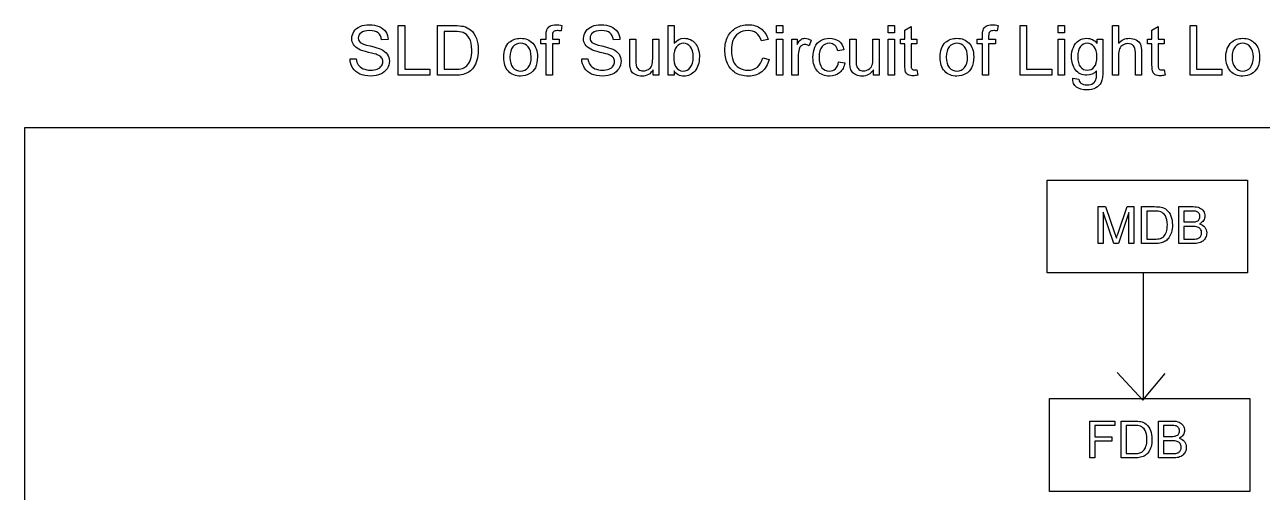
# Model space of a CAD drawing. Header units: millimetres. Extents: x 15 to 286, y 44 to 202.
# Drawn here: x 14.8 to 162.5, y 146.4 to 202.3 of the extents above; entities that cross this region are included whole.
import ezdxf

# ---------------------------------------------------------------- set-up
doc = ezdxf.new("R2010")
doc.units = ezdxf.units.MM
doc.layers.get('0').update_dxf_attribs({"linetype": 'CONTINUOUS'})

msp = doc.modelspace()

# ---------------------------------------------------------------- linework, layer by layer
at = {"color": 0}
for p, q in [((59.3729, 196.251), (59.3729, 202.176)), ((59.3729, 202.176), (60.1486, 202.176)), ((60.1486, 202.176), (60.1486, 196.956)), ((64.0652, 196.251), (64.0652, 202.176)), ((64.0652, 202.176), (66.0922, 202.176)), ((66.0894, 201.471), (64.8395, 201.471)), ((64.8395, 201.471), (64.8395, 196.956)), ((77.0269, 200.553), (77.0269, 201.009)), ((77.7667, 200.933), (77.7667, 200.553)), ((78.9122, 202.205), (78.8031, 201.538)), ((91.5818, 196.251), (91.5818, 202.176)), ((91.5818, 202.176), (92.3216, 202.176)), ((92.3216, 202.176), (92.3216, 200.08)), ((104.528, 201.329), (104.528, 202.176)), ((104.528, 202.176), (105.268, 202.176)), ((105.268, 201.329), (104.528, 201.329)), ((105.268, 202.176), (105.268, 201.329)), ((117.864, 201.329), (117.864, 202.176)), ((117.864, 202.176), (118.604, 202.176)), ((118.604, 201.329), (117.864, 201.329)), ((118.604, 202.176), (118.604, 201.329)), ((119.838, 201.618), (120.578, 202.055)), ((119.838, 200.553), (119.838, 201.618)), ((120.578, 202.055), (120.578, 200.553)), ((129.096, 200.553), (129.096, 201.009)), ((129.836, 200.933), (129.836, 200.553)), ((130.983, 202.205), (130.872, 201.538)), ((133.597, 196.251), (133.597, 202.176)), ((133.597, 202.176), (134.372, 202.176)), ((134.372, 202.176), (134.372, 196.956)), ((138.148, 201.329), (138.148, 202.176)), ((138.148, 202.176), (138.888, 202.176)), ((138.888, 201.329), (138.148, 201.329)), ((138.888, 202.176), (138.888, 201.329)), ((144.603, 196.251), (144.603, 202.176)), ((144.603, 202.176), (145.344, 202.176)), ((145.344, 202.176), (145.344, 200.061)), ((149.331, 201.618), (150.071, 202.055)), ((149.331, 200.553), (149.331, 201.618)), ((150.071, 202.055), (150.071, 200.553)), ((153.881, 196.251), (153.881, 202.176)), ((153.881, 202.176), (154.657, 202.176)), ((154.657, 202.176), (154.657, 196.956)), ((58.1723, 200.518), (57.3966, 200.483)), ((76.3916, 199.989), (76.3916, 200.553)), ((76.3916, 200.553), (77.0269, 200.553)), ((77.0269, 199.989), (76.3916, 199.989)), ((77.0269, 196.251), (77.0269, 199.989)), ((77.7667, 200.553), (78.5784, 200.553)), ((78.5784, 199.989), (77.7667, 199.989)), ((77.7667, 199.989), (77.7667, 196.251)), ((78.5784, 200.553), (78.5784, 199.989)), ((85.8298, 200.518), (85.054, 200.483)), ((86.9957, 197.882), (86.9957, 200.553)), ((86.9957, 200.553), (87.7355, 200.553)), ((87.7355, 200.553), (87.7355, 198.166)), ((89.746, 198.246), (89.746, 200.553)), ((89.746, 200.553), (90.4861, 200.553)), ((90.4861, 200.553), (90.4861, 196.251)), ((103.504, 200.535), (102.727, 200.356)), ((104.528, 196.251), (104.528, 200.553)), ((104.528, 200.553), (105.268, 200.553)), ((105.268, 200.553), (105.268, 196.251)), ((106.363, 196.251), (106.363, 200.553)), ((106.363, 200.553), (106.998, 200.553)), ((106.998, 200.553), (106.998, 199.922)), ((108.654, 200.419), (108.405, 199.748)), ((113.278, 197.882), (113.278, 200.553)), ((113.278, 200.553), (114.017, 200.553)), ((114.017, 200.553), (114.017, 198.166)), ((116.028, 198.246), (116.028, 200.553)), ((116.028, 200.553), (116.768, 200.553)), ((116.768, 200.553), (116.768, 196.251)), ((117.864, 196.251), (117.864, 200.553)), ((117.864, 200.553), (118.604, 200.553)), ((118.604, 200.553), (118.604, 196.251)), ((119.309, 199.989), (119.309, 200.553)), ((119.309, 200.553), (119.838, 200.553)), ((119.838, 199.989), (119.309, 199.989)), ((119.838, 197.503), (119.838, 199.989)), ((120.578, 200.553), (121.284, 200.553)), ((121.284, 199.989), (120.578, 199.989)), ((120.578, 199.989), (120.578, 197.48)), ((121.284, 200.553), (121.284, 199.989)), ((128.461, 199.989), (128.461, 200.553)), ((128.461, 200.553), (129.096, 200.553)), ((129.096, 199.989), (128.461, 199.989)), ((129.096, 196.251), (129.096, 199.989)), ((129.836, 200.553), (130.648, 200.553)), ((130.648, 199.989), (129.836, 199.989)), ((129.836, 199.989), (129.836, 196.251)), ((130.648, 200.553), (130.648, 199.989)), ((138.148, 196.251), (138.148, 200.553)), ((138.148, 200.553), (138.888, 200.553)), ((138.888, 200.553), (138.888, 196.251)), ((142.794, 200.024), (142.794, 200.553)), ((142.794, 200.553), (143.463, 200.553)), ((143.463, 200.553), (143.463, 196.824)), ((148.802, 199.989), (148.802, 200.553)), ((148.802, 200.553), (149.331, 200.553)), ((149.331, 199.989), (148.802, 199.989)), ((149.331, 197.503), (149.331, 199.989)), ((150.071, 200.553), (150.777, 200.553)), ((150.777, 199.989), (150.071, 199.989)), ((150.071, 199.989), (150.071, 197.48)), ((150.777, 200.553), (150.777, 199.989)), ((53.6222, 198.189), (54.3638, 198.225)), ((71.9667, 198.402), (71.9667, 198.402)), ((81.2793, 198.189), (82.0208, 198.225)), ((102.869, 198.338), (103.645, 198.143)), ((107.104, 198.516), (107.104, 196.251)), ((112.571, 199.283), (111.829, 199.178)), ((124.037, 198.402), (124.037, 198.402)), ((145.344, 198.606), (145.344, 196.251)), ((147.355, 196.251), (147.355, 198.978)), ((148.095, 198.983), (148.095, 196.251)), ((158.151, 198.402), (158.151, 198.402)), ((60.1486, 196.956), (63.1458, 196.956)), ((63.1458, 196.956), (63.1458, 196.251)), ((64.8395, 196.956), (66.1088, 196.956)), ((89.8165, 196.251), (89.8165, 196.882)), ((92.2874, 196.781), (92.2874, 196.251)), ((111.935, 197.837), (112.677, 197.731)), ((116.098, 196.251), (116.098, 196.882)), ((121.284, 196.891), (121.39, 196.246)), ((134.372, 196.956), (137.371, 196.956)), ((137.371, 196.956), (137.371, 196.251)), ((150.777, 196.891), (150.883, 196.246)), ((154.657, 196.956), (157.656, 196.956)), ((157.656, 196.956), (157.656, 196.251)), ((63.1458, 196.251), (59.3729, 196.251)), ((66.1885, 196.251), (64.0652, 196.251)), ((77.7667, 196.251), (77.0269, 196.251)), ((90.4861, 196.251), (89.8165, 196.251)), ((92.2874, 196.251), (91.5818, 196.251)), ((105.268, 196.251), (104.528, 196.251)), ((107.104, 196.251), (106.363, 196.251)), ((116.768, 196.251), (116.098, 196.251)), ((118.604, 196.251), (117.864, 196.251)), ((129.836, 196.251), (129.096, 196.251)), ((137.371, 196.251), (133.597, 196.251)), ((138.888, 196.251), (138.148, 196.251)), ((139.865, 195.898), (140.607, 195.792)), ((139.865, 195.898), (139.865, 195.898)), ((145.344, 196.251), (144.603, 196.251)), ((148.095, 196.251), (147.355, 196.251)), ((157.656, 196.251), (153.881, 196.251)), ((14.8029, 189.992), (286.243, 189.992)), ((14.8029, 44.4073), (14.8029, 189.992)), ((136.808, 183.727), (160.726, 183.727)), ((136.808, 172.635), (136.808, 183.727)), ((160.726, 183.727), (160.726, 172.635)), ((142.911, 176.142), (142.911, 180.552)), ((142.911, 180.552), (143.786, 180.552)), ((143.786, 180.552), (144.862, 177.44)), ((145.314, 177.494), (146.37, 180.552)), ((146.37, 180.552), (147.179, 180.552)), ((147.179, 180.552), (147.179, 176.142)), ((148.096, 176.142), (148.096, 180.552)), ((148.096, 180.552), (149.625, 180.552)), ((152.54, 176.142), (152.54, 180.552)), ((152.54, 180.552), (154.189, 180.552)), ((144.791, 176.142), (143.51, 179.881)), ((143.51, 179.881), (143.51, 176.142)), ((146.579, 179.846), (145.316, 176.142)), ((146.579, 176.142), (146.579, 179.846)), ((149.626, 180.023), (148.696, 180.023)), ((148.696, 180.023), (148.696, 176.671)), ((153.998, 180.023), (153.142, 180.023)), ((153.142, 180.023), (153.142, 178.718)), ((153.142, 178.718), (154.069, 178.718)), ((154.134, 178.189), (153.142, 178.189)), ((153.142, 178.189), (153.142, 176.671)), ((143.51, 176.142), (142.911, 176.142)), ((145.316, 176.142), (144.791, 176.142)), ((147.179, 176.142), (146.579, 176.142)), ((149.698, 176.142), (148.096, 176.142)), ((148.696, 176.671), (149.641, 176.671)), ((154.216, 176.142), (152.54, 176.142)), ((153.142, 176.671), (154.226, 176.671)), ((160.726, 172.635), (136.808, 172.635)), ((137.104, 157.649), (161.022, 157.649)), ((137.104, 146.516), (137.104, 157.649)), ((161.022, 157.649), (161.022, 146.516)), ((141.923, 150.53), (141.923, 154.94)), ((141.923, 154.94), (144.885, 154.94)), ((144.885, 154.41), (142.522, 154.41)), ((142.522, 154.41), (142.522, 153.07)), ((144.885, 154.94), (144.885, 154.41)), ((145.661, 150.53), (145.661, 154.94)), ((145.661, 154.94), (147.191, 154.94)), ((147.191, 154.41), (146.262, 154.41)), ((146.262, 154.41), (146.262, 151.059)), ((150.107, 150.53), (150.107, 154.94)), ((150.107, 154.94), (151.755, 154.94)), ((151.564, 154.41), (150.706, 154.41)), ((150.706, 154.41), (150.706, 153.106)), ((142.522, 153.07), (144.533, 153.07)), ((144.533, 152.54), (142.522, 152.54)), ((142.522, 152.54), (142.522, 150.53)), ((144.533, 153.07), (144.533, 152.54)), ((150.706, 153.106), (151.634, 153.106)), ((151.699, 152.576), (150.706, 152.576)), ((150.706, 152.576), (150.706, 151.059)), ((146.262, 151.059), (147.206, 151.059)), ((150.706, 151.059), (151.792, 151.059)), ((142.522, 150.53), (141.923, 150.53)), ((147.263, 150.53), (145.661, 150.53)), ((151.781, 150.53), (150.107, 150.53)), ((161.022, 146.516), (137.104, 146.516))]:
    msp.add_line(p, q, dxfattribs=at)
at = {"color": 40}
for p, q in [((148.28, 172.721), (148.28, 157.692)), ((145.189, 160.74), (148.237, 157.438)), ((148.237, 157.438), (150.905, 160.613))]:
    msp.add_line(p, q, dxfattribs=at)
at = {"color": 0}
for points in [[(53.8346, 200.642), (53.8346, 200.948), (53.92, 201.223), (54.0907, 201.484)], [(54.0907, 201.484), (54.2576, 201.753), (54.5112, 201.943), (54.8375, 202.078)], [(54.9328, 201.315), (54.7165, 201.147), (54.6104, 200.933), (54.6104, 200.688)], [(54.8375, 202.078), (55.16, 202.223), (55.5308, 202.282), (55.9319, 202.282)], [(55.9622, 201.577), (55.4881, 201.577), (55.1476, 201.488), (54.9328, 201.315)], [(55.9319, 202.282), (56.3672, 202.282), (56.7626, 202.21), (57.1003, 202.07)], [(56.9888, 201.3), (56.7517, 201.494), (56.4141, 201.577), (55.9622, 201.577)], [(57.3966, 200.483), (57.3444, 200.843), (57.2202, 201.115), (56.9888, 201.3)], [(57.1003, 202.07), (57.4312, 201.929), (57.6972, 201.722), (57.8788, 201.447)], [(57.8788, 201.447), (58.0528, 201.181), (58.1586, 200.864), (58.1723, 200.518)], [(67.1065, 201.349), (66.8927, 201.435), (66.5565, 201.471), (66.0894, 201.471)], [(66.0922, 202.176), (66.5441, 202.176), (66.8997, 202.147), (67.1407, 202.091)], [(67.849, 200.682), (67.6423, 201.018), (67.3985, 201.236), (67.1065, 201.349)], [(67.1407, 202.091), (67.4758, 202.017), (67.7651, 201.871), (68.0036, 201.666)], [(68.0036, 201.666), (68.3066, 201.409), (68.5465, 201.064), (68.7007, 200.653)], [(77.0269, 201.009), (77.0213, 201.297), (77.0516, 201.509), (77.1052, 201.648)], [(77.1052, 201.648), (77.1687, 201.848), (77.3024, 201.99), (77.4831, 202.106)], [(77.4831, 202.106), (77.6594, 202.223), (77.9127, 202.282), (78.2313, 202.282)], [(77.9032, 201.44), (77.8083, 201.36), (77.7667, 201.181), (77.7667, 200.933)], [(78.3731, 201.577), (78.1445, 201.577), (77.9956, 201.531), (77.9032, 201.44)], [(78.2313, 202.282), (78.4296, 202.282), (78.6638, 202.256), (78.9122, 202.205)], [(78.8031, 201.538), (78.6419, 201.564), (78.5082, 201.577), (78.3731, 201.577)], [(81.4917, 200.642), (81.4917, 200.948), (81.577, 201.223), (81.7481, 201.484)], [(81.7481, 201.484), (81.9161, 201.753), (82.1683, 201.943), (82.4964, 202.078)], [(82.5913, 201.315), (82.3736, 201.147), (82.2674, 200.933), (82.2674, 200.688)], [(82.4964, 202.078), (82.8188, 202.223), (83.1882, 202.282), (83.5889, 202.282)], [(83.6207, 201.577), (83.1455, 201.577), (82.8065, 201.488), (82.5913, 201.315)], [(83.5889, 202.282), (84.026, 202.282), (84.4215, 202.21), (84.7577, 202.07)], [(84.6459, 201.3), (84.4102, 201.494), (84.0726, 201.577), (83.6207, 201.577)], [(85.054, 200.483), (85.0029, 200.843), (84.8776, 201.115), (84.6459, 201.3)], [(84.7577, 202.07), (85.0882, 201.929), (85.3556, 201.722), (85.5377, 201.447)], [(85.5377, 201.447), (85.7112, 201.181), (85.816, 200.864), (85.8298, 200.518)], [(98.3548, 199.257), (98.3548, 199.885), (98.4733, 200.415), (98.709, 200.875)], [(98.709, 200.875), (98.9446, 201.345), (99.2822, 201.684), (99.7176, 201.924)], [(99.9698, 201.253), (99.6516, 201.039), (99.4435, 200.749), (99.3179, 200.385)], [(99.7176, 201.924), (100.146, 202.164), (100.634, 202.282), (101.158, 202.282)], [(101.126, 201.577), (100.657, 201.577), (100.28, 201.468), (99.9698, 201.253)], [(102.124, 201.284), (101.849, 201.483), (101.526, 201.577), (101.126, 201.577)], [(101.158, 202.282), (101.746, 202.282), (102.252, 202.129), (102.657, 201.823)], [(102.727, 200.356), (102.577, 200.788), (102.387, 201.09), (102.124, 201.284)], [(102.657, 201.823), (103.051, 201.517), (103.344, 201.088), (103.504, 200.535)], [(129.096, 201.009), (129.092, 201.297), (129.122, 201.509), (129.175, 201.648)], [(129.175, 201.648), (129.239, 201.848), (129.373, 201.99), (129.553, 202.106)], [(129.553, 202.106), (129.728, 202.223), (129.983, 202.282), (130.302, 202.282)], [(129.974, 201.44), (129.879, 201.36), (129.836, 201.181), (129.836, 200.933)], [(130.444, 201.577), (130.215, 201.577), (130.066, 201.531), (129.974, 201.44)], [(130.302, 202.282), (130.5, 202.282), (130.733, 202.256), (130.983, 202.205)], [(130.872, 201.538), (130.712, 201.564), (130.579, 201.577), (130.444, 201.577)], [(54.0452, 199.902), (53.8925, 200.128), (53.8346, 200.37), (53.8346, 200.642)], [(54.6862, 199.348), (54.398, 199.5), (54.186, 199.682), (54.0452, 199.902)], [(54.6104, 200.688), (54.6104, 200.478), (54.6862, 200.301), (54.8375, 200.164)], [(54.8375, 200.164), (54.9822, 200.028), (55.3791, 199.886), (56.013, 199.741)], [(56.013, 199.741), (56.6374, 199.598), (57.0798, 199.473), (57.314, 199.365)], [(68.1549, 199.257), (68.144, 199.885), (68.053, 200.35), (67.849, 200.682)], [(68.7007, 200.653), (68.8495, 200.245), (68.9321, 199.774), (68.9321, 199.245)], [(71.9667, 198.402), (71.9667, 199.201), (72.1886, 199.795), (72.6295, 200.18)], [(72.6295, 200.18), (72.989, 200.506), (73.448, 200.659), (73.9786, 200.659)], [(73.0677, 199.648), (72.8253, 199.382), (72.7082, 198.959), (72.7082, 198.404)], [(73.9786, 200.06), (73.612, 200.06), (73.3104, 199.922), (73.0677, 199.648)], [(73.9786, 200.659), (74.5684, 200.659), (75.0507, 200.465), (75.4257, 200.075)], [(74.8827, 199.646), (74.6333, 199.93), (74.3398, 200.06), (73.9786, 200.06)], [(75.2464, 198.428), (75.2355, 198.967), (75.1251, 199.371), (74.8827, 199.646)], [(75.4257, 200.075), (75.7989, 199.693), (75.9876, 199.149), (75.9876, 198.462)], [(81.7026, 199.902), (81.5495, 200.128), (81.4917, 200.37), (81.4917, 200.642)], [(82.3447, 199.348), (82.0554, 199.5), (81.843, 199.682), (81.7026, 199.902)], [(82.2674, 200.688), (82.2674, 200.478), (82.3433, 200.301), (82.4964, 200.164)], [(82.4964, 200.164), (82.641, 200.028), (83.0379, 199.886), (83.6704, 199.741)], [(83.6704, 199.741), (84.2945, 199.598), (84.7369, 199.473), (84.9725, 199.365)], [(92.6013, 199.642), (92.3576, 199.373), (92.2514, 198.961), (92.2514, 198.435)], [(92.3216, 200.08), (92.6289, 200.472), (93.0219, 200.659), (93.4985, 200.659)], [(93.4311, 200.06), (93.1058, 200.06), (92.8342, 199.92), (92.6013, 199.642)], [(94.2439, 199.656), (94.0139, 199.93), (93.7493, 200.06), (93.4311, 200.06)], [(93.4985, 200.659), (93.7588, 200.659), (94.0139, 200.605), (94.2495, 200.499)], [(94.579, 198.406), (94.5677, 198.98), (94.4672, 199.387), (94.2439, 199.656)], [(94.2495, 200.499), (94.4785, 200.399), (94.6796, 200.241), (94.8323, 200.047)], [(94.8323, 200.047), (94.9826, 199.858), (95.1039, 199.62), (95.1893, 199.346)], [(99.3179, 200.385), (99.1884, 200.031), (99.1306, 199.648), (99.1306, 199.26)], [(106.998, 199.922), (107.162, 200.233), (107.315, 200.42), (107.454, 200.516)], [(107.482, 199.774), (107.352, 199.679), (107.272, 199.544), (107.221, 199.372)], [(107.454, 200.516), (107.583, 200.612), (107.748, 200.659), (107.915, 200.659)], [(107.894, 199.919), (107.737, 199.919), (107.603, 199.871), (107.482, 199.774)], [(108.405, 199.748), (108.223, 199.872), (108.063, 199.919), (107.894, 199.919)], [(107.915, 200.659), (108.158, 200.659), (108.405, 200.579), (108.654, 200.419)], [(108.868, 198.385), (108.868, 198.858), (108.945, 199.26), (109.099, 199.61)], [(109.099, 199.61), (109.248, 199.969), (109.491, 200.222), (109.808, 200.397)], [(109.952, 199.663), (109.714, 199.401), (109.608, 198.979), (109.608, 198.406)], [(109.808, 200.397), (110.116, 200.576), (110.469, 200.659), (110.841, 200.659)], [(110.848, 200.06), (110.479, 200.06), (110.182, 199.927), (109.952, 199.663)], [(110.841, 200.659), (111.3, 200.659), (111.695, 200.539), (111.996, 200.301)], [(111.471, 199.838), (111.29, 199.989), (111.092, 200.06), (110.848, 200.06)], [(111.829, 199.178), (111.75, 199.471), (111.643, 199.69), (111.471, 199.838)], [(111.996, 200.301), (112.287, 200.063), (112.486, 199.723), (112.571, 199.283)], [(124.037, 198.402), (124.037, 199.201), (124.258, 199.795), (124.7, 200.18)], [(124.7, 200.18), (125.058, 200.506), (125.519, 200.659), (126.049, 200.659)], [(125.138, 199.648), (124.894, 199.382), (124.777, 198.959), (124.777, 198.404)], [(126.049, 200.06), (125.683, 200.06), (125.379, 199.922), (125.138, 199.648)], [(126.049, 200.659), (126.639, 200.659), (127.121, 200.465), (127.496, 200.075)], [(126.953, 199.646), (126.702, 199.93), (126.409, 200.06), (126.049, 200.06)], [(127.317, 198.428), (127.306, 198.967), (127.196, 199.371), (126.953, 199.646)], [(127.496, 200.075), (127.87, 199.693), (128.057, 199.149), (128.057, 198.462)], [(139.725, 198.43), (139.717, 198.844), (139.798, 199.222), (139.944, 199.569)], [(139.944, 199.569), (140.079, 199.929), (140.301, 200.185), (140.579, 200.375)], [(140.795, 199.663), (140.575, 199.401), (140.466, 199.005), (140.466, 198.483)], [(140.579, 200.375), (140.847, 200.565), (141.183, 200.659), (141.558, 200.659)], [(141.598, 200.06), (141.274, 200.06), (141.016, 199.927), (140.795, 199.663)], [(141.558, 200.659), (142.05, 200.659), (142.47, 200.447), (142.794, 200.024)], [(142.417, 199.656), (142.19, 199.93), (141.917, 200.06), (141.598, 200.06)], [(142.758, 198.458), (142.75, 198.993), (142.645, 199.387), (142.417, 199.656)], [(145.344, 200.061), (145.681, 200.472), (146.106, 200.659), (146.62, 200.659)], [(145.464, 199.4), (145.38, 199.216), (145.344, 198.943), (145.344, 198.606)], [(145.863, 199.856), (145.668, 199.753), (145.543, 199.592), (145.464, 199.4)], [(146.463, 200.024), (146.243, 200.025), (146.051, 199.969), (145.863, 199.856)], [(147.122, 199.774), (146.962, 199.942), (146.747, 200.024), (146.463, 200.024)], [(146.62, 200.659), (146.935, 200.659), (147.212, 200.595), (147.445, 200.47)], [(147.355, 198.978), (147.344, 199.351), (147.277, 199.609), (147.122, 199.774)], [(147.445, 200.47), (147.672, 200.349), (147.844, 200.171), (147.945, 199.949)], [(147.945, 199.949), (148.037, 199.729), (148.095, 199.405), (148.095, 198.983)], [(158.151, 198.402), (158.151, 199.201), (158.371, 199.795), (158.813, 200.18)], [(158.813, 200.18), (159.173, 200.506), (159.632, 200.659), (160.163, 200.659)], [(159.252, 199.648), (159.009, 199.382), (158.89, 198.959), (158.89, 198.404)], [(160.163, 200.06), (159.796, 200.06), (159.493, 199.922), (159.252, 199.648)], [(160.163, 200.659), (160.752, 200.659), (161.235, 200.465), (161.609, 200.075)], [(161.066, 199.646), (160.816, 199.93), (160.522, 200.06), (160.163, 200.06)], [(161.43, 198.428), (161.419, 198.967), (161.309, 199.371), (161.066, 199.646)], [(161.609, 200.075), (161.983, 199.693), (162.17, 199.149), (162.17, 198.462)], [(53.9461, 197.104), (53.7379, 197.433), (53.6332, 197.786), (53.6222, 198.189)], [(54.3638, 198.225), (54.398, 197.928), (54.4781, 197.682), (54.6033, 197.491)], [(55.8299, 198.979), (55.2827, 199.117), (54.9081, 199.233), (54.6862, 199.348)], [(56.8784, 198.69), (56.7171, 198.763), (56.37, 198.848), (55.8299, 198.979)], [(57.3927, 198.342), (57.2851, 198.489), (57.1239, 198.596), (56.8784, 198.69)], [(57.314, 199.365), (57.6474, 199.213), (57.9067, 199.004), (58.069, 198.76)], [(57.5374, 197.859), (57.525, 198.049), (57.489, 198.205), (57.3927, 198.342)], [(58.3131, 197.918), (58.3022, 197.612), (58.2235, 197.306), (58.0429, 197.028)], [(58.069, 198.76), (58.2306, 198.527), (58.3131, 198.235), (58.3131, 197.918)], [(67.564, 197.371), (67.7471, 197.558), (67.896, 197.805), (67.9993, 198.118)], [(67.9993, 198.118), (68.097, 198.432), (68.1549, 198.811), (68.1549, 199.257)], [(68.7751, 198.049), (68.665, 197.702), (68.5366, 197.414), (68.3729, 197.186)], [(68.9321, 199.245), (68.9197, 198.797), (68.8799, 198.396), (68.7751, 198.049)], [(72.5219, 196.726), (72.1431, 197.12), (71.9667, 197.673), (71.9667, 198.402)], [(72.7082, 198.404), (72.7082, 197.86), (72.8278, 197.434), (73.0677, 197.157)], [(74.8852, 197.16), (75.1184, 197.44), (75.2464, 197.86), (75.2464, 198.428)], [(75.9876, 198.462), (75.9753, 197.911), (75.9037, 197.47), (75.7382, 197.151)], [(81.6031, 197.104), (81.3964, 197.433), (81.2906, 197.786), (81.2793, 198.189)], [(82.0208, 198.225), (82.0554, 197.928), (82.1351, 197.682), (82.2621, 197.491)], [(83.487, 198.979), (82.9398, 199.117), (82.5666, 199.233), (82.3447, 199.348)], [(84.5358, 198.69), (84.3746, 198.763), (84.0285, 198.848), (83.487, 198.979)], [(85.0498, 198.342), (84.9436, 198.489), (84.7824, 198.596), (84.5358, 198.69)], [(84.9725, 199.365), (85.3048, 199.213), (85.5638, 199.004), (85.7264, 198.76)], [(85.1944, 197.859), (85.1835, 198.049), (85.1461, 198.205), (85.0498, 198.342)], [(85.9702, 197.918), (85.9592, 197.612), (85.8806, 197.306), (85.7017, 197.028)], [(85.7264, 198.76), (85.889, 198.527), (85.9702, 198.235), (85.9702, 197.918)], [(87.7355, 198.166), (87.7355, 197.793), (87.7507, 197.528), (87.7796, 197.396)], [(89.6278, 197.405), (89.6994, 197.602), (89.746, 197.879), (89.746, 198.246)], [(92.2514, 198.435), (92.2514, 197.916), (92.3216, 197.54), (92.4623, 197.31)], [(94.2287, 197.162), (94.4619, 197.443), (94.579, 197.855), (94.579, 198.406)], [(95.3188, 198.466), (95.3079, 197.729), (95.1385, 197.154), (94.7759, 196.751)], [(95.1893, 199.346), (95.2722, 199.074), (95.3188, 198.779), (95.3188, 198.466)], [(98.6702, 197.666), (98.4483, 198.17), (98.3548, 198.691), (98.3548, 199.257)], [(99.1306, 199.26), (99.1306, 198.771), (99.2064, 198.328), (99.3567, 197.958)], [(99.3567, 197.958), (99.5027, 197.594), (99.7409, 197.309), (100.059, 197.126)], [(102.234, 197.225), (102.536, 197.48), (102.757, 197.846), (102.869, 198.338)], [(103.645, 198.143), (103.467, 197.498), (103.18, 196.997), (102.749, 196.657)], [(107.221, 199.372), (107.138, 199.117), (107.104, 198.826), (107.104, 198.516)], [(109.412, 196.723), (109.044, 197.117), (108.868, 197.665), (108.868, 198.385)], [(109.608, 198.406), (109.608, 197.835), (109.721, 197.402), (109.947, 197.139)], [(114.017, 198.166), (114.017, 197.793), (114.033, 197.528), (114.062, 197.396)], [(115.91, 197.405), (115.981, 197.602), (116.028, 197.879), (116.028, 198.246)], [(124.591, 196.726), (124.214, 197.12), (124.037, 197.673), (124.037, 198.402)], [(124.777, 198.404), (124.777, 197.86), (124.897, 197.434), (125.138, 197.157)], [(126.954, 197.16), (127.187, 197.44), (127.317, 197.86), (127.317, 198.428)], [(128.057, 198.462), (128.046, 197.911), (127.974, 197.47), (127.809, 197.151)], [(140.203, 196.891), (139.881, 197.329), (139.725, 197.832), (139.725, 198.43)], [(140.466, 198.483), (140.458, 197.925), (140.574, 197.502), (140.791, 197.241)], [(142.427, 197.239), (142.645, 197.51), (142.758, 197.906), (142.758, 198.458)], [(158.704, 196.726), (158.327, 197.12), (158.151, 197.673), (158.151, 198.402)], [(158.89, 198.404), (158.89, 197.86), (159.012, 197.434), (159.252, 197.157)], [(161.069, 197.16), (161.301, 197.44), (161.43, 197.86), (161.43, 198.428)], [(162.17, 198.462), (162.159, 197.911), (162.088, 197.47), (161.922, 197.151)], [(54.7934, 196.384), (54.4311, 196.546), (54.15, 196.783), (53.9461, 197.104)], [(54.6033, 197.491), (54.7204, 197.309), (54.9257, 197.145), (55.1903, 197.028)], [(55.1903, 197.028), (55.451, 196.92), (55.7555, 196.85), (56.0874, 196.85)], [(56.0874, 196.85), (56.3728, 196.85), (56.6431, 196.896), (56.8688, 196.984)], [(56.8688, 196.984), (57.0936, 197.076), (57.2615, 197.196), (57.3719, 197.353)], [(58.0429, 197.028), (57.8598, 196.76), (57.6061, 196.532), (57.2699, 196.376)], [(57.3719, 197.353), (57.4781, 197.519), (57.5374, 197.678), (57.5374, 197.859)], [(66.1088, 196.956), (66.4891, 196.956), (66.8087, 196.992), (67.0306, 197.065)], [(67.0306, 197.065), (67.2525, 197.148), (67.4317, 197.24), (67.564, 197.371)], [(67.8381, 196.649), (67.6328, 196.526), (67.4095, 196.419), (67.1354, 196.351)], [(68.3729, 197.186), (68.2089, 196.964), (68.0311, 196.78), (67.8381, 196.649)], [(73.9786, 196.144), (73.3778, 196.144), (72.8913, 196.339), (72.5219, 196.726)], [(73.0677, 197.157), (73.3076, 196.886), (73.6134, 196.744), (73.9786, 196.744)], [(73.9786, 196.744), (74.3409, 196.744), (74.6442, 196.883), (74.8852, 197.16)], [(75.7382, 197.151), (75.5618, 196.838), (75.3318, 196.584), (75.015, 196.408)], [(82.4509, 196.384), (82.0882, 196.546), (81.8085, 196.783), (81.6031, 197.104)], [(82.2621, 197.491), (82.3778, 197.309), (82.5832, 197.145), (82.8492, 197.028)], [(82.8492, 197.028), (83.1095, 196.92), (83.4125, 196.85), (83.7449, 196.85)], [(83.7449, 196.85), (84.0299, 196.85), (84.3001, 196.896), (84.5263, 196.984)], [(84.5263, 196.984), (84.752, 197.076), (84.9189, 197.196), (85.029, 197.353)], [(85.7017, 197.028), (85.5183, 196.76), (85.2646, 196.532), (84.9284, 196.376)], [(85.029, 197.353), (85.1366, 197.519), (85.1944, 197.678), (85.1944, 197.859)], [(87.0398, 197.2), (87.0066, 197.345), (86.9957, 197.571), (86.9957, 197.882)], [(87.2628, 196.657), (87.1499, 196.81), (87.0825, 196.987), (87.0398, 197.2)], [(87.7507, 196.29), (87.5259, 196.398), (87.3689, 196.51), (87.2628, 196.657)], [(87.7796, 197.396), (87.8223, 197.21), (87.9217, 197.052), (88.0678, 196.944)], [(88.0678, 196.944), (88.211, 196.838), (88.3969, 196.78), (88.6135, 196.78)], [(89.8165, 196.882), (89.4719, 196.391), (89.0309, 196.144), (88.4576, 196.144)], [(88.6135, 196.78), (88.8199, 196.78), (89.0337, 196.835), (89.2239, 196.948)], [(89.2239, 196.948), (89.4112, 197.062), (89.5491, 197.212), (89.6278, 197.405)], [(93.4738, 196.144), (92.9612, 196.144), (92.5738, 196.357), (92.2874, 196.781)], [(92.4623, 197.31), (92.6814, 196.944), (93.0053, 196.744), (93.3993, 196.744)], [(93.3993, 196.744), (93.7136, 196.744), (93.9959, 196.883), (94.2287, 197.162)], [(94.7759, 196.751), (94.4079, 196.357), (93.9793, 196.144), (93.4738, 196.144)], [(99.5937, 196.536), (99.1884, 196.807), (98.8826, 197.172), (98.6702, 197.666)], [(101.167, 196.144), (100.514, 196.144), (99.9973, 196.274), (99.5937, 196.536)], [(100.059, 197.126), (100.373, 196.944), (100.721, 196.85), (101.09, 196.85)], [(101.09, 196.85), (101.534, 196.85), (101.922, 196.975), (102.234, 197.225)], [(102.749, 196.657), (102.311, 196.321), (101.79, 196.144), (101.167, 196.144)], [(110.856, 196.144), (110.253, 196.144), (109.776, 196.337), (109.412, 196.723)], [(109.947, 197.139), (110.166, 196.886), (110.468, 196.744), (110.831, 196.744)], [(110.831, 196.744), (111.115, 196.744), (111.368, 196.833), (111.563, 197.011)], [(112.065, 196.566), (111.73, 196.285), (111.333, 196.144), (110.856, 196.144)], [(111.563, 197.011), (111.753, 197.196), (111.883, 197.466), (111.935, 197.837)], [(112.677, 197.731), (112.586, 197.236), (112.393, 196.847), (112.065, 196.566)], [(113.322, 197.2), (113.289, 197.345), (113.278, 197.571), (113.278, 197.882)], [(113.545, 196.657), (113.432, 196.81), (113.364, 196.987), (113.322, 197.2)], [(114.033, 196.29), (113.808, 196.398), (113.651, 196.51), (113.545, 196.657)], [(114.062, 197.396), (114.104, 197.21), (114.204, 197.052), (114.35, 196.944)], [(114.35, 196.944), (114.493, 196.838), (114.679, 196.78), (114.895, 196.78)], [(116.098, 196.882), (115.754, 196.391), (115.313, 196.144), (114.74, 196.144)], [(114.895, 196.78), (115.102, 196.78), (115.316, 196.835), (115.506, 196.948)], [(115.506, 196.948), (115.693, 197.062), (115.831, 197.212), (115.91, 197.405)], [(119.926, 196.638), (119.862, 196.776), (119.838, 197.063), (119.838, 197.503)], [(120.232, 196.306), (120.086, 196.395), (119.986, 196.501), (119.926, 196.638)], [(120.578, 197.48), (120.567, 197.273), (120.591, 197.138), (120.615, 197.079)], [(120.615, 197.079), (120.64, 197.026), (120.68, 196.973), (120.737, 196.937)], [(120.737, 196.937), (120.787, 196.908), (120.872, 196.886), (120.977, 196.886)], [(120.977, 196.886), (121.051, 196.886), (121.157, 196.887), (121.284, 196.891)], [(126.049, 196.144), (125.447, 196.144), (124.962, 196.339), (124.591, 196.726)], [(125.138, 197.157), (125.377, 196.886), (125.683, 196.744), (126.049, 196.744)], [(126.049, 196.744), (126.412, 196.744), (126.715, 196.883), (126.954, 197.16)], [(127.809, 197.151), (127.633, 196.838), (127.403, 196.584), (127.085, 196.408)], [(141.552, 196.251), (140.965, 196.251), (140.521, 196.464), (140.203, 196.891)], [(140.791, 197.241), (140.998, 196.99), (141.282, 196.85), (141.61, 196.85)], [(142.723, 196.78), (142.401, 196.427), (142.019, 196.251), (141.552, 196.251)], [(141.61, 196.85), (141.932, 196.85), (142.206, 196.979), (142.427, 197.239)], [(142.673, 195.85), (142.706, 196.003), (142.725, 196.308), (142.723, 196.78)], [(143.463, 196.824), (143.455, 196.161), (143.396, 195.676), (143.261, 195.395)], [(149.419, 196.638), (149.354, 196.776), (149.331, 197.063), (149.331, 197.503)], [(149.725, 196.306), (149.578, 196.395), (149.479, 196.501), (149.419, 196.638)], [(150.071, 197.48), (150.06, 197.273), (150.084, 197.138), (150.108, 197.079)], [(150.108, 197.079), (150.132, 197.026), (150.173, 196.973), (150.228, 196.937)], [(150.228, 196.937), (150.279, 196.908), (150.364, 196.886), (150.468, 196.886)], [(150.468, 196.886), (150.544, 196.886), (150.648, 196.887), (150.777, 196.891)], [(160.163, 196.144), (159.562, 196.144), (159.075, 196.339), (158.704, 196.726)], [(159.252, 197.157), (159.49, 196.886), (159.797, 196.744), (160.163, 196.744)], [(160.163, 196.744), (160.525, 196.744), (160.828, 196.883), (161.069, 197.16)], [(161.922, 197.151), (161.746, 196.838), (161.516, 196.584), (161.199, 196.408)], [(56.1344, 196.144), (55.5985, 196.144), (55.1547, 196.225), (54.7934, 196.384)], [(57.2699, 196.376), (56.9295, 196.227), (56.5549, 196.144), (56.1344, 196.144)], [(67.1354, 196.351), (66.8595, 196.285), (66.5455, 196.251), (66.1885, 196.251)], [(75.015, 196.408), (74.6936, 196.238), (74.3536, 196.144), (73.9786, 196.144)], [(83.7928, 196.144), (83.257, 196.144), (82.8118, 196.225), (82.4509, 196.384)], [(84.9284, 196.376), (84.5866, 196.227), (84.2133, 196.144), (83.7928, 196.144)], [(88.4576, 196.144), (88.2001, 196.144), (87.9697, 196.193), (87.7507, 196.29)], [(114.74, 196.144), (114.482, 196.144), (114.252, 196.193), (114.033, 196.29)], [(120.843, 196.18), (120.576, 196.18), (120.377, 196.222), (120.232, 196.306)], [(121.39, 196.246), (121.175, 196.204), (121.004, 196.18), (120.843, 196.18)], [(127.085, 196.408), (126.764, 196.238), (126.424, 196.144), (126.049, 196.144)], [(140.317, 194.838), (140.001, 195.074), (139.856, 195.427), (139.865, 195.898)], [(140.607, 195.792), (140.627, 195.564), (140.714, 195.4), (140.844, 195.296)], [(140.844, 195.296), (141.013, 195.156), (141.257, 195.086), (141.559, 195.086)], [(141.559, 195.086), (141.876, 195.086), (142.135, 195.153), (142.313, 195.287)], [(142.313, 195.287), (142.489, 195.425), (142.609, 195.608), (142.673, 195.85)], [(143.261, 195.395), (143.116, 195.118), (142.913, 194.893), (142.621, 194.731)], [(150.336, 196.18), (150.067, 196.18), (149.87, 196.222), (149.725, 196.306)], [(150.883, 196.246), (150.668, 196.204), (150.497, 196.18), (150.336, 196.18)], [(161.199, 196.408), (160.878, 196.238), (160.537, 196.144), (160.163, 196.144)], [(141.544, 194.487), (141.035, 194.498), (140.629, 194.604), (140.317, 194.838)], [(142.621, 194.731), (142.321, 194.569), (141.971, 194.487), (141.544, 194.487)], [(149.625, 180.552), (149.967, 180.552), (150.234, 180.53), (150.414, 180.489)], [(150.414, 180.489), (150.661, 180.439), (150.887, 180.324), (151.066, 180.173)], [(154.189, 180.552), (154.517, 180.552), (154.794, 180.508), (154.996, 180.418)], [(154.996, 180.418), (155.193, 180.34), (155.359, 180.194), (155.473, 180.011)], [(150.384, 179.933), (150.216, 179.999), (149.973, 180.023), (149.626, 180.023)], [(150.937, 179.437), (150.779, 179.691), (150.6, 179.849), (150.384, 179.933)], [(151.165, 178.38), (151.165, 178.846), (151.089, 179.19), (150.937, 179.437)], [(151.066, 180.173), (151.298, 179.985), (151.475, 179.725), (151.591, 179.419)], [(151.591, 179.419), (151.705, 179.115), (151.765, 178.763), (151.765, 178.37)], [(154.65, 179.962), (154.514, 180.011), (154.306, 180.023), (153.998, 180.023)], [(154.069, 178.718), (154.317, 178.718), (154.5, 178.734), (154.611, 178.767)], [(154.611, 178.767), (154.747, 178.817), (154.862, 178.882), (154.936, 178.983)], [(154.944, 179.737), (154.874, 179.848), (154.777, 179.922), (154.65, 179.962)], [(154.936, 178.983), (154.999, 179.088), (155.046, 179.208), (155.046, 179.36)], [(155.046, 179.36), (155.046, 179.512), (155.011, 179.629), (154.944, 179.737)], [(155.485, 178.905), (155.374, 178.748), (155.219, 178.608), (155.005, 178.506)], [(155.473, 180.011), (155.586, 179.83), (155.645, 179.634), (155.645, 179.433)], [(155.645, 179.433), (155.645, 179.254), (155.593, 179.071), (155.485, 178.905)], [(144.862, 177.44), (144.957, 177.152), (145.034, 176.935), (145.08, 176.79)], [(145.08, 176.79), (145.124, 176.957), (145.208, 177.185), (145.314, 177.494)], [(150.724, 176.979), (150.858, 177.121), (150.971, 177.303), (151.05, 177.534)], [(151.05, 177.534), (151.118, 177.774), (151.165, 178.048), (151.165, 178.38)], [(151.648, 177.48), (151.561, 177.223), (151.467, 177.008), (151.344, 176.838)], [(151.765, 178.37), (151.765, 178.045), (151.726, 177.739), (151.648, 177.48)], [(154.76, 178.114), (154.605, 178.164), (154.407, 178.189), (154.134, 178.189)], [(155.117, 177.858), (155.024, 177.983), (154.905, 178.065), (154.76, 178.114)], [(155.005, 178.506), (155.269, 178.427), (155.49, 178.292), (155.636, 178.103)], [(155.258, 177.429), (155.258, 177.6), (155.211, 177.737), (155.117, 177.858)], [(155.171, 177.057), (155.222, 177.166), (155.258, 177.289), (155.258, 177.429)], [(155.636, 178.103), (155.775, 177.917), (155.858, 177.689), (155.858, 177.429)], [(155.858, 177.429), (155.858, 177.228), (155.813, 177.028), (155.727, 176.849)], [(149.641, 176.671), (149.924, 176.671), (150.161, 176.698), (150.327, 176.751)], [(150.41, 176.217), (150.197, 176.177), (149.967, 176.142), (149.698, 176.142)], [(150.327, 176.751), (150.491, 176.813), (150.627, 176.881), (150.724, 176.979)], [(150.939, 176.439), (150.786, 176.348), (150.617, 176.268), (150.41, 176.217)], [(151.344, 176.838), (151.22, 176.671), (151.087, 176.535), (150.939, 176.439)], [(154.924, 176.215), (154.725, 176.177), (154.495, 176.142), (154.216, 176.142)], [(154.226, 176.671), (154.404, 176.671), (154.543, 176.678), (154.619, 176.692)], [(154.619, 176.692), (154.741, 176.721), (154.862, 176.755), (154.951, 176.812)], [(155.404, 176.436), (155.274, 176.346), (155.117, 176.265), (154.924, 176.215)], [(154.951, 176.812), (155.036, 176.868), (155.113, 176.95), (155.171, 177.057)], [(155.727, 176.849), (155.637, 176.681), (155.532, 176.532), (155.404, 176.436)], [(147.191, 154.94), (147.531, 154.94), (147.799, 154.919), (147.981, 154.876)], [(147.949, 154.321), (147.782, 154.387), (147.54, 154.41), (147.191, 154.41)], [(148.503, 153.825), (148.344, 154.079), (148.167, 154.237), (147.949, 154.321)], [(147.981, 154.876), (148.227, 154.828), (148.452, 154.714), (148.631, 154.561)], [(148.732, 152.768), (148.732, 153.234), (148.655, 153.58), (148.503, 153.825)], [(148.631, 154.561), (148.864, 154.373), (149.04, 154.113), (149.156, 153.807)], [(149.156, 153.807), (149.272, 153.502), (149.331, 153.152), (149.331, 152.76)], [(152.217, 154.35), (152.08, 154.398), (151.872, 154.41), (151.564, 154.41)], [(151.755, 154.94), (152.082, 154.94), (152.36, 154.896), (152.563, 154.807)], [(152.509, 154.127), (152.44, 154.236), (152.344, 154.31), (152.217, 154.35)], [(152.502, 153.37), (152.564, 153.476), (152.612, 153.596), (152.612, 153.748)], [(152.612, 153.748), (152.612, 153.901), (152.578, 154.016), (152.509, 154.127)], [(152.563, 154.807), (152.758, 154.728), (152.924, 154.583), (153.04, 154.398)], [(153.04, 154.398), (153.152, 154.219), (153.212, 154.022), (153.212, 153.822)], [(153.212, 153.822), (153.212, 153.643), (153.158, 153.458), (153.052, 153.293)], [(148.615, 151.923), (148.683, 152.162), (148.732, 152.437), (148.732, 152.768)], [(149.331, 152.76), (149.331, 152.435), (149.291, 152.127), (149.213, 151.868)], [(151.634, 153.106), (151.882, 153.106), (152.067, 153.122), (152.175, 153.155)], [(152.327, 152.502), (152.17, 152.553), (151.971, 152.576), (151.699, 152.576)], [(152.175, 153.155), (152.313, 153.205), (152.429, 153.27), (152.502, 153.37)], [(152.684, 152.246), (152.59, 152.372), (152.472, 152.454), (152.327, 152.502)], [(153.052, 153.293), (152.94, 153.137), (152.786, 152.995), (152.571, 152.893)], [(152.571, 152.893), (152.834, 152.815), (153.054, 152.681), (153.202, 152.491)], [(152.823, 151.819), (152.823, 151.988), (152.776, 152.124), (152.684, 152.246)], [(153.202, 152.491), (153.341, 152.306), (153.422, 152.076), (153.422, 151.819)], [(147.206, 151.059), (147.489, 151.059), (147.727, 151.087), (147.894, 151.141)], [(147.894, 151.141), (148.057, 151.202), (148.191, 151.27), (148.291, 151.368)], [(148.506, 150.826), (148.353, 150.737), (148.183, 150.656), (147.977, 150.606)], [(148.291, 151.368), (148.423, 151.509), (148.537, 151.69), (148.615, 151.923)], [(148.911, 151.226), (148.787, 151.061), (148.653, 150.924), (148.506, 150.826)], [(149.213, 151.868), (149.127, 151.61), (149.033, 151.395), (148.911, 151.226)], [(151.792, 151.059), (151.969, 151.059), (152.109, 151.066), (152.184, 151.08)], [(152.184, 151.08), (152.306, 151.109), (152.428, 151.144), (152.517, 151.201)], [(152.97, 150.823), (152.841, 150.735), (152.683, 150.654), (152.49, 150.604)], [(152.517, 151.201), (152.602, 151.256), (152.68, 151.339), (152.736, 151.446)], [(152.736, 151.446), (152.789, 151.554), (152.823, 151.678), (152.823, 151.819)], [(153.293, 151.237), (153.202, 151.07), (153.099, 150.922), (152.97, 150.823)], [(153.422, 151.819), (153.422, 151.616), (153.38, 151.416), (153.293, 151.237)], [(147.977, 150.606), (147.763, 150.566), (147.531, 150.53), (147.263, 150.53)], [(152.49, 150.604), (152.291, 150.566), (152.061, 150.53), (151.781, 150.53)]]:
    msp.add_open_spline(points, degree=3, dxfattribs=at)

doc.saveas('drawing.dxf')
